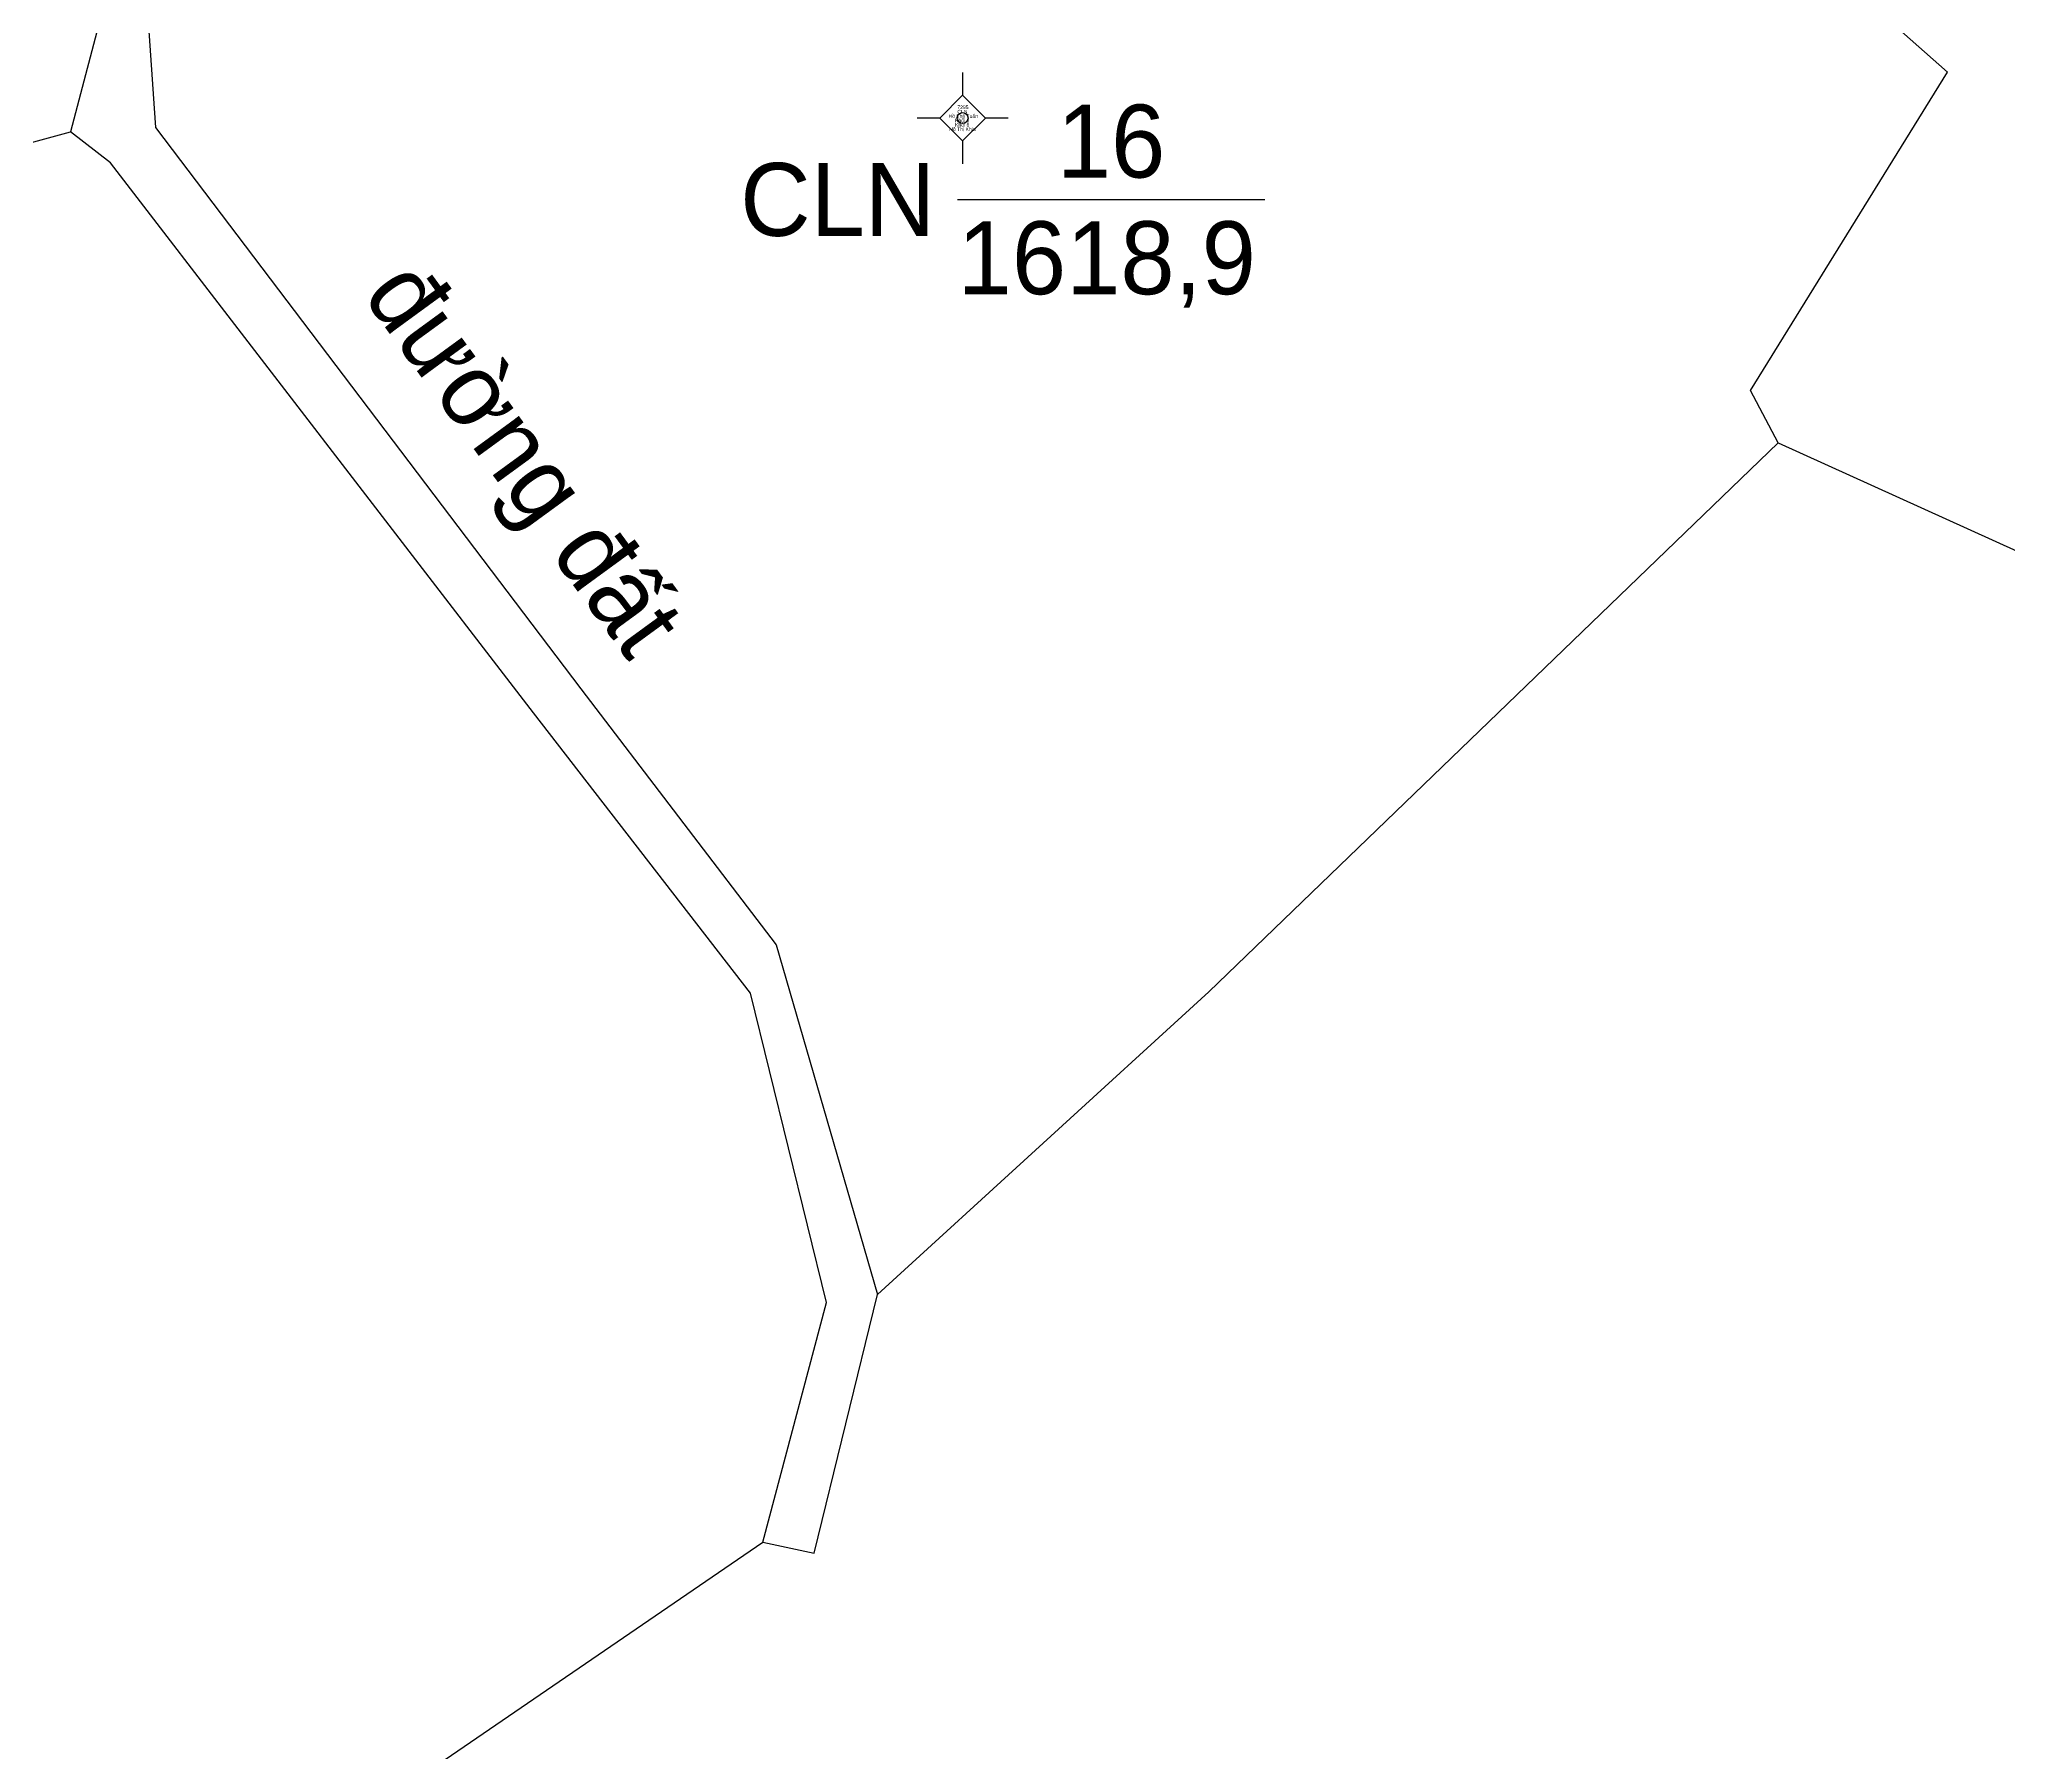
# Model space of a CAD drawing. Extents: x 551890 to 552618, y 1835759 to 1836646.
# Drawn here: x 552017.1 to 552071.1, y 1836020.8 to 1836067.8 of the extents above; entities that cross this region are included whole.
import ezdxf

# ---------------------------------------------------------------- set-up
doc = ezdxf.new("R2010")
doc.units = 0
for name, color, linetype in [('Level 10', 7, 'Continuous'), ('Level 11', 7, 'Continuous'), ('Level 13', 7, 'Continuous'), ('Level 15', 7, 'Continuous'), ('Level 2', 7, 'Continuous'), ('Level 23', 7, 'Continuous'), ('Level 28', 7, 'Continuous'), ('Level 4', 7, 'Continuous')]:
    doc.layers.add(name, color=color, linetype=linetype)

msp = doc.modelspace()

# ---------------------------------------------------------------- linework, layer by layer
at = {"layer": 'Level 10'}
for points in [[(552064.81, 1836056.74), (552064.05, 1836058.17), (552069.45, 1836066.9), (552058.83, 1836076.3), (552048.82, 1836082.25), (552038.29, 1836091.6), (552029.72, 1836093.57)], [(551988.39, 1836062.72), (552003.09, 1836061.22), (552017.96, 1836065.27)], [(552040.1, 1836033.38), (552049.19, 1836041.68), (552064.81, 1836056.74)], [(552064.81, 1836056.74), (552071.36, 1836053.77), (552081.93, 1836044.9), (552084.32, 1836039.36), (552081.15, 1836022.7), (552071.18, 1836004.58), (552083.57, 1835987.02), (552099.94, 1835969.91)], [(551978.43, 1835987.35), (551994.9, 1835997.06), (552008.81, 1836002.75), (552026.33, 1836019.32), (552036.95, 1836026.59)]]:
    msp.add_lwpolyline(points, dxfattribs=at)
at = {"layer": 'Level 11'}
for p, q in [((552042.432, 1836066.893), (552042.432, 1836066.268)), ((552042.432, 1836066.268), (552041.807, 1836065.643)), ((552043.057, 1836065.643), (552042.432, 1836066.268)), ((552041.807, 1836065.643), (552041.182, 1836065.643)), ((552041.807, 1836065.643), (552042.432, 1836065.018)), ((552042.432, 1836065.018), (552043.057, 1836065.643)), ((552043.682, 1836065.643), (552043.057, 1836065.643)), ((552042.432, 1836065.018), (552042.432, 1836064.393))]:
    msp.add_line(p, q, dxfattribs=at)
msp.add_circle((552042.432, 1836065.643), 0.15, dxfattribs=at)
at = {"layer": 'Level 13'}
msp.add_line((552042.293, 1836063.413), (552050.723, 1836063.413), dxfattribs=at)
at = {"layer": 'Level 23'}
for points in [[(552022.32, 1836108.9), (552032.99, 1836109.78), (552034.19, 1836108.22), (552033, 1836104.44), (552022.1, 1836082.33), (552018.91, 1836068.88), (552017.96, 1836065.27)], [(552029.72, 1836093.57), (552023.43, 1836081.56), (552020.06, 1836068.69), (552020.29, 1836065.39), (552031.96, 1836049.99), (552037.32, 1836042.97), (552040.1, 1836033.38)], [(552036.95, 1836026.59), (552038.7, 1836033.16), (552036.61, 1836041.64), (552030.66, 1836049.33), (552019.06, 1836064.42), (552017.96, 1836065.27)], [(552036.95, 1836026.59), (552038.36, 1836026.28), (552040.1, 1836033.38)]]:
    msp.add_lwpolyline(points, dxfattribs=at)

# ---------------------------------------------------------------- texts
at = {"layer": 'Level 13'}
msp.add_text('16', height=2, rotation=360, dxfattribs=at).set_placement((552045.018, 1836064.013))
at = {"layer": 'Level 15'}
for s, height, p in [('Hồ Thế Tuấn', 0.10002, (552042.048, 1836065.65)), ('Khối 6', 0.1, (552042.226, 1836065.53)), ('Khối 6', 0.1, (552042.226, 1836065.41)), ('7295', 0.1, (552042.288, 1836065.89)), ('CLN', 0.1, (552042.29, 1836065.77)), ('Hồ Thị Khia', 0.10002, (552042.067, 1836065.29))]:
    msp.add_text(s, height=height, dxfattribs=at).set_placement(p)
at = {"layer": 'Level 2'}
msp.add_text('CLN', height=2, rotation=360, dxfattribs=at).set_placement((552036.331, 1836062.413))
at = {"layer": 'Level 28'}
msp.add_text('đường đất', height=1.9999, rotation=306.115, dxfattribs=at).set_placement((552025.945, 1836060.782))
at = {"layer": 'Level 4'}
msp.add_text('1618,9', height=2, rotation=360, dxfattribs=at).set_placement((552042.298, 1836060.813))

doc.saveas('drawing.dxf')
